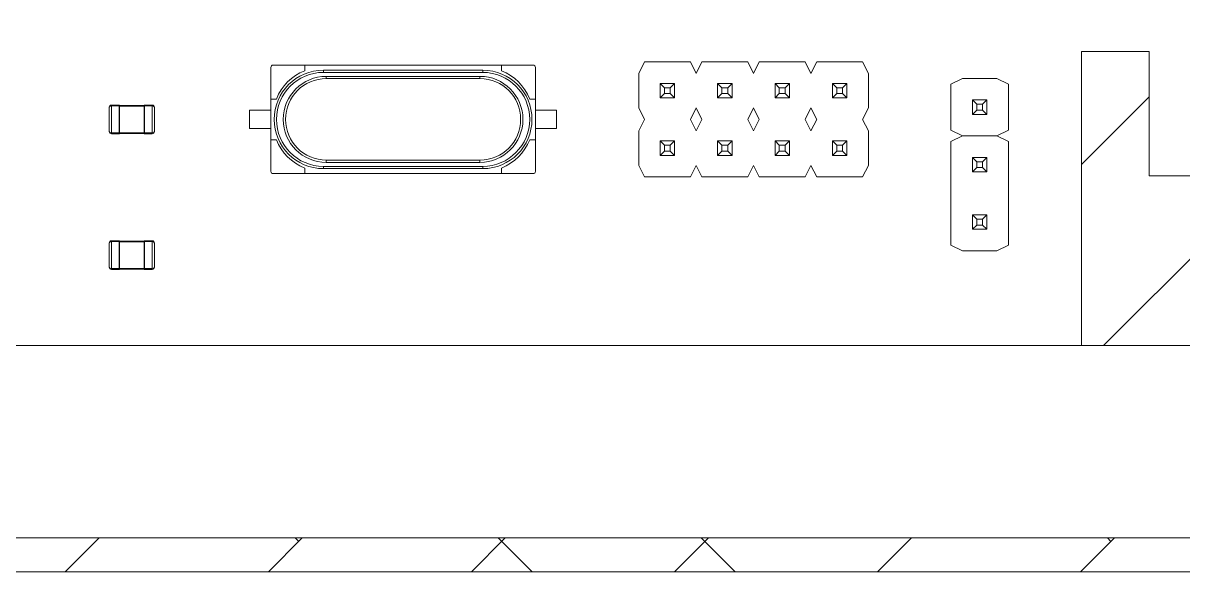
# Model space of a CAD drawing. Header units: millimetres. Extents: x 77 to 206, y 51 to 135.
# Drawn here: x 90.45 to 116.09, y 50.97 to 63.09 of the extents above; entities that cross this region are included whole.
import ezdxf

# ---------------------------------------------------------------- set-up
doc = ezdxf.new("R2010")
doc.units = ezdxf.units.MM

msp = doc.modelspace()

# ---------------------------------------------------------------- hatches: boundary and pattern name
at = {"linetype": 'Continuous', "lineweight": 0}
h = msp.add_hatch(dxfattribs=at)
h.set_pattern_fill('ANSI38', style=0)
edge = h.paths.add_edge_path(flags=0)
edge.add_line((107.849, 95.968), (77.099, 95.968))
edge.add_line((77.099, 95.968), (77.099, 50.968))
edge.add_line((77.099, 50.968), (138.599, 50.968))
edge.add_line((138.599, 50.968), (138.599, 65.877))
edge.add_spline(control_points=[(138.599, 65.877), (138.362, 66.357), (138.112, 66.838), (137.849, 67.319)], knot_values=[0.64695, 0.64695, 0.64695, 0.64695, 0.653933, 0.653933, 0.653933, 0.653933], weights=[1, 1, 1, 1], degree=3, periodic=0)
edge.add_line((137.849, 67.319), (137.849, 54.29))
edge.add_arc((136.349, 52.968), 2, 41.4096, 218.6822)
edge.add_line((134.787, 51.718), (80.91, 51.718))
edge.add_arc((79.349, 52.968), 2, 321.3178, 498.5904)
edge.add_line((77.849, 54.29), (77.849, 92.645))
edge.add_arc((79.349, 93.968), 2, 221.4096, 398.6822)
edge.add_line((80.91, 95.218), (109.041, 95.218))
edge.add_spline(control_points=[(109.041, 95.218), (108.645, 95.47), (108.247, 95.72), (107.849, 95.968)], knot_values=[0.797767, 0.797767, 0.797767, 0.797767, 0.802379, 0.802379, 0.802379, 0.802379], weights=[1, 1, 1, 1], degree=3, periodic=0)
edge = h.paths.add_edge_path(flags=0)
edge.add_arc((79.349, 93.968), 0.8, 0, 360)
edge = h.paths.add_edge_path(flags=0)
edge.add_arc((136.349, 52.968), 0.8, 0, 360)
edge = h.paths.add_edge_path(flags=0)
edge.add_arc((79.349, 52.968), 0.8, 0, 360)
h = msp.add_hatch(dxfattribs=at)
h.set_pattern_fill('ANSI31', style=0)
h.paths.add_polyline_path([(113.849, 62.468), (113.849, 55.968), (126.849, 55.968), (126.849, 62.468), (125.349, 62.468), (125.349, 59.718), (115.349, 59.718), (115.349, 62.468)], flags=0)

# ---------------------------------------------------------------- linework, layer by layer
at = {"color": 7, "linetype": 'Continuous', "lineweight": 15}
for p, q in [((115.349, 62.468), (113.849, 62.468)), ((113.849, 62.468), (113.849, 55.968)), ((115.349, 59.718), (115.349, 62.468)), ((95.924, 62.118), (95.924, 61.418)), ((96.674, 62.168), (95.974, 62.168)), ((96.674, 62.168), (96.674, 62.043)), ((101.024, 62.168), (96.674, 62.168)), ((101.024, 62.168), (101.724, 62.168)), ((101.024, 62.168), (101.024, 62.043)), ((101.774, 62.118), (101.774, 61.418)), ((104.059, 61.984), (104.186, 62.238)), ((105.202, 62.238), (104.186, 62.238)), ((105.202, 62.238), (105.329, 61.984)), ((105.329, 61.984), (105.456, 62.238)), ((106.472, 62.238), (105.456, 62.238)), ((106.472, 62.238), (106.599, 61.984)), ((106.599, 61.984), (106.726, 62.238)), ((107.742, 62.238), (106.726, 62.238)), ((107.742, 62.238), (107.869, 61.984)), ((107.869, 61.984), (107.996, 62.238)), ((109.012, 62.238), (107.996, 62.238)), ((109.012, 62.238), (109.139, 61.984)), ((97.086, 62.055), (97.086, 62.005)), ((97.086, 62.055), (100.611, 62.055)), ((100.611, 62.005), (97.086, 62.005)), ((97.149, 61.918), (97.149, 61.868)), ((97.149, 61.918), (100.549, 61.918)), ((100.549, 61.868), (97.149, 61.868)), ((100.549, 61.868), (100.549, 61.918)), ((100.611, 62.005), (100.611, 62.055)), ((104.059, 61.984), (104.059, 61.222)), ((109.139, 61.222), (109.139, 61.984)), ((110.964, 61.746), (111.218, 61.873)), ((111.98, 61.873), (111.218, 61.873)), ((112.234, 61.746), (111.98, 61.873)), ((104.629, 61.667), (104.534, 61.763)), ((104.534, 61.763), (104.854, 61.763)), ((104.534, 61.443), (104.534, 61.763)), ((104.758, 61.667), (104.629, 61.667)), ((104.629, 61.667), (104.629, 61.538)), ((104.758, 61.667), (104.854, 61.763)), ((104.758, 61.538), (104.758, 61.667)), ((104.854, 61.763), (104.854, 61.443)), ((105.899, 61.667), (105.804, 61.763)), ((105.804, 61.763), (106.124, 61.763)), ((105.804, 61.443), (105.804, 61.763)), ((106.028, 61.667), (105.899, 61.667)), ((105.899, 61.667), (105.899, 61.538)), ((106.028, 61.667), (106.124, 61.763)), ((106.028, 61.538), (106.028, 61.667)), ((106.124, 61.763), (106.124, 61.443)), ((107.074, 61.443), (107.074, 61.763)), ((107.169, 61.667), (107.074, 61.763)), ((107.074, 61.763), (107.394, 61.763)), ((107.169, 61.667), (107.169, 61.538)), ((107.298, 61.667), (107.169, 61.667)), ((107.298, 61.667), (107.394, 61.763)), ((107.298, 61.538), (107.298, 61.667)), ((107.394, 61.763), (107.394, 61.443)), ((108.439, 61.667), (108.344, 61.763)), ((108.344, 61.763), (108.664, 61.763)), ((108.344, 61.443), (108.344, 61.763)), ((108.568, 61.667), (108.439, 61.667)), ((108.439, 61.667), (108.439, 61.538)), ((108.568, 61.667), (108.664, 61.763)), ((108.568, 61.538), (108.568, 61.667)), ((108.664, 61.763), (108.664, 61.443)), ((110.964, 61.746), (110.964, 60.73)), ((112.234, 60.73), (112.234, 61.746)), ((95.924, 61.418), (96.049, 61.418)), ((95.924, 61.418), (95.924, 60.518)), ((101.774, 61.418), (101.649, 61.418)), ((101.774, 60.518), (101.774, 61.418)), ((104.534, 61.443), (104.629, 61.538)), ((104.854, 61.443), (104.534, 61.443)), ((104.629, 61.538), (104.758, 61.538)), ((104.854, 61.443), (104.758, 61.538)), ((105.804, 61.443), (105.899, 61.538)), ((106.124, 61.443), (105.804, 61.443)), ((105.899, 61.538), (106.028, 61.538)), ((106.124, 61.443), (106.028, 61.538)), ((107.074, 61.443), (107.169, 61.538)), ((107.394, 61.443), (107.074, 61.443)), ((107.169, 61.538), (107.298, 61.538)), ((107.394, 61.443), (107.298, 61.538)), ((108.344, 61.443), (108.439, 61.538)), ((108.664, 61.443), (108.344, 61.443)), ((108.439, 61.538), (108.568, 61.538)), ((108.664, 61.443), (108.568, 61.538)), ((111.439, 61.078), (111.439, 61.398)), ((111.534, 61.302), (111.439, 61.398)), ((111.439, 61.398), (111.759, 61.398)), ((111.663, 61.302), (111.534, 61.302)), ((111.534, 61.302), (111.534, 61.173)), ((111.759, 61.398), (111.663, 61.302)), ((111.663, 61.173), (111.663, 61.302)), ((111.759, 61.398), (111.759, 61.078)), ((92.349, 60.7), (92.349, 61.235)), ((92.399, 61.265), (92.399, 61.285)), ((92.399, 61.285), (92.569, 61.285)), ((92.569, 61.265), (92.399, 61.265)), ((92.399, 61.265), (92.399, 60.67)), ((92.569, 61.265), (92.569, 61.285)), ((92.569, 60.67), (92.569, 61.265)), ((92.569, 61.265), (92.574, 61.265)), ((92.574, 61.28), (92.574, 61.265)), ((92.574, 61.278), (93.124, 61.278)), ((92.574, 61.265), (92.574, 60.67)), ((93.124, 61.263), (92.574, 61.263)), ((93.124, 61.265), (93.124, 61.28)), ((93.129, 61.265), (93.124, 61.265)), ((93.124, 60.67), (93.124, 61.265)), ((93.129, 61.285), (93.129, 61.265)), ((93.129, 61.285), (93.299, 61.285)), ((93.129, 61.265), (93.129, 60.67)), ((93.299, 61.265), (93.129, 61.265)), ((93.299, 61.285), (93.299, 61.265)), ((93.299, 60.67), (93.299, 61.265)), ((93.349, 61.235), (93.349, 60.7)), ((95.454, 60.768), (95.454, 61.168)), ((95.454, 61.168), (95.924, 61.168)), ((102.244, 61.168), (101.774, 61.168)), ((102.244, 60.768), (102.244, 61.168)), ((104.059, 61.222), (104.186, 60.968)), ((105.202, 60.968), (105.329, 61.222)), ((105.329, 61.222), (105.456, 60.968)), ((106.472, 60.968), (106.599, 61.222)), ((106.599, 61.222), (106.726, 60.968)), ((107.742, 60.968), (107.869, 61.222)), ((107.869, 61.222), (107.996, 60.968)), ((109.012, 60.968), (109.139, 61.222)), ((111.534, 61.173), (111.439, 61.078)), ((111.759, 61.078), (111.439, 61.078)), ((111.534, 61.173), (111.663, 61.173)), ((111.759, 61.078), (111.663, 61.173)), ((104.059, 60.714), (104.186, 60.968)), ((105.202, 60.968), (105.329, 60.714)), ((105.329, 60.714), (105.456, 60.968)), ((106.472, 60.968), (106.599, 60.714)), ((106.599, 60.714), (106.726, 60.968)), ((107.742, 60.968), (107.869, 60.714)), ((107.869, 60.714), (107.996, 60.968)), ((109.012, 60.968), (109.139, 60.714)), ((92.399, 60.67), (92.569, 60.67)), ((92.399, 60.65), (92.399, 60.67)), ((92.569, 60.65), (92.399, 60.65)), ((92.569, 60.67), (92.574, 60.67)), ((92.569, 60.65), (92.569, 60.67)), ((92.574, 60.673), (93.124, 60.673)), ((92.574, 60.67), (92.574, 60.655)), ((93.124, 60.658), (92.574, 60.658)), ((93.129, 60.67), (93.124, 60.67)), ((93.124, 60.655), (93.124, 60.67)), ((93.129, 60.67), (93.299, 60.67)), ((93.129, 60.67), (93.129, 60.65)), ((93.299, 60.65), (93.129, 60.65)), ((93.299, 60.67), (93.299, 60.65)), ((95.454, 60.768), (95.924, 60.768)), ((102.244, 60.768), (101.774, 60.768)), ((104.059, 60.714), (104.059, 59.952)), ((109.139, 59.952), (109.139, 60.714)), ((111.218, 60.603), (110.964, 60.73)), ((110.964, 60.476), (111.218, 60.603)), ((111.218, 60.603), (111.98, 60.603)), ((111.98, 60.603), (112.234, 60.73)), ((111.98, 60.603), (112.234, 60.476)), ((95.924, 60.518), (96.049, 60.518)), ((95.924, 59.818), (95.924, 60.518)), ((101.774, 60.518), (101.649, 60.518)), ((101.774, 59.818), (101.774, 60.518)), ((104.534, 60.173), (104.534, 60.493)), ((104.629, 60.397), (104.534, 60.493)), ((104.534, 60.493), (104.854, 60.493)), ((104.534, 60.173), (104.629, 60.268)), ((104.629, 60.397), (104.629, 60.268)), ((104.758, 60.397), (104.629, 60.397)), ((104.629, 60.268), (104.758, 60.268)), ((104.758, 60.397), (104.854, 60.493)), ((104.758, 60.268), (104.758, 60.397)), ((104.854, 60.173), (104.758, 60.268)), ((104.854, 60.493), (104.854, 60.173)), ((105.899, 60.397), (105.804, 60.493)), ((105.804, 60.493), (106.124, 60.493)), ((105.804, 60.173), (105.804, 60.493)), ((105.804, 60.173), (105.899, 60.268)), ((106.028, 60.397), (105.899, 60.397)), ((105.899, 60.397), (105.899, 60.268)), ((105.899, 60.268), (106.028, 60.268)), ((106.028, 60.397), (106.124, 60.493)), ((106.028, 60.268), (106.028, 60.397)), ((106.124, 60.173), (106.028, 60.268)), ((106.124, 60.493), (106.124, 60.173)), ((107.074, 60.173), (107.074, 60.493)), ((107.169, 60.397), (107.074, 60.493)), ((107.074, 60.493), (107.394, 60.493)), ((107.074, 60.173), (107.169, 60.268)), ((107.169, 60.397), (107.169, 60.268)), ((107.298, 60.397), (107.169, 60.397)), ((107.169, 60.268), (107.298, 60.268)), ((107.298, 60.397), (107.394, 60.493)), ((107.298, 60.268), (107.298, 60.397)), ((107.394, 60.173), (107.298, 60.268)), ((107.394, 60.493), (107.394, 60.173)), ((108.344, 60.173), (108.344, 60.493)), ((108.439, 60.397), (108.344, 60.493)), ((108.344, 60.493), (108.664, 60.493)), ((108.344, 60.173), (108.439, 60.268)), ((108.439, 60.397), (108.439, 60.268)), ((108.568, 60.397), (108.439, 60.397)), ((108.439, 60.268), (108.568, 60.268)), ((108.568, 60.397), (108.664, 60.493)), ((108.568, 60.268), (108.568, 60.397)), ((108.664, 60.173), (108.568, 60.268)), ((108.664, 60.493), (108.664, 60.173)), ((110.964, 60.476), (110.964, 58.19)), ((112.234, 58.19), (112.234, 60.476)), ((97.149, 60.068), (100.549, 60.068)), ((97.149, 60.018), (97.149, 60.068)), ((100.549, 60.018), (97.149, 60.018)), ((100.549, 60.068), (100.549, 60.018)), ((104.854, 60.173), (104.534, 60.173)), ((106.124, 60.173), (105.804, 60.173)), ((107.394, 60.173), (107.074, 60.173)), ((108.664, 60.173), (108.344, 60.173)), ((111.439, 59.808), (111.439, 60.128)), ((111.534, 60.032), (111.439, 60.128)), ((111.439, 60.128), (111.759, 60.128)), ((111.663, 60.032), (111.534, 60.032)), ((111.534, 60.032), (111.534, 59.903)), ((111.759, 60.128), (111.663, 60.032)), ((111.663, 59.903), (111.663, 60.032)), ((111.759, 60.128), (111.759, 59.808)), ((96.674, 59.768), (95.974, 59.768)), ((96.674, 59.768), (96.674, 59.893)), ((96.674, 59.768), (101.024, 59.768)), ((97.086, 59.93), (100.611, 59.93)), ((97.086, 59.88), (97.086, 59.93)), ((100.611, 59.88), (97.086, 59.88)), ((100.611, 59.93), (100.611, 59.88)), ((101.024, 59.768), (101.024, 59.893)), ((101.024, 59.768), (101.724, 59.768)), ((104.059, 59.952), (104.186, 59.698)), ((105.202, 59.698), (105.329, 59.952)), ((105.329, 59.952), (105.456, 59.698)), ((106.472, 59.698), (106.599, 59.952)), ((106.599, 59.952), (106.726, 59.698)), ((107.742, 59.698), (107.869, 59.952)), ((107.869, 59.952), (107.996, 59.698)), ((109.012, 59.698), (109.139, 59.952)), ((111.534, 59.903), (111.439, 59.808)), ((111.759, 59.808), (111.439, 59.808)), ((111.534, 59.903), (111.663, 59.903)), ((111.759, 59.808), (111.663, 59.903)), ((104.186, 59.698), (105.202, 59.698)), ((105.456, 59.698), (106.472, 59.698)), ((106.726, 59.698), (107.742, 59.698)), ((107.996, 59.698), (109.012, 59.698)), ((125.349, 59.718), (115.349, 59.718)), ((111.534, 58.762), (111.439, 58.858)), ((111.439, 58.858), (111.759, 58.858)), ((111.439, 58.538), (111.439, 58.858)), ((111.663, 58.762), (111.534, 58.762)), ((111.534, 58.762), (111.534, 58.633)), ((111.759, 58.858), (111.663, 58.762)), ((111.663, 58.633), (111.663, 58.762)), ((111.759, 58.858), (111.759, 58.538)), ((111.534, 58.633), (111.439, 58.538)), ((111.759, 58.538), (111.439, 58.538)), ((111.534, 58.633), (111.663, 58.633)), ((111.759, 58.538), (111.663, 58.633)), ((92.349, 57.7), (92.349, 58.235)), ((92.399, 58.265), (92.399, 58.285)), ((92.399, 58.285), (92.569, 58.285)), ((92.399, 58.265), (92.399, 57.67)), ((92.569, 58.265), (92.399, 58.265)), ((92.569, 58.265), (92.569, 58.285)), ((92.569, 58.265), (92.574, 58.265)), ((92.569, 57.67), (92.569, 58.265)), ((92.574, 58.28), (92.574, 58.265)), ((92.574, 58.278), (93.124, 58.278)), ((92.574, 58.265), (92.574, 57.67)), ((93.124, 58.263), (92.574, 58.263)), ((93.124, 58.265), (93.124, 58.28)), ((93.129, 58.265), (93.124, 58.265)), ((93.124, 57.67), (93.124, 58.265)), ((93.129, 58.285), (93.129, 58.265)), ((93.129, 58.285), (93.299, 58.285)), ((93.129, 58.265), (93.129, 57.67)), ((93.299, 58.265), (93.129, 58.265)), ((93.299, 58.285), (93.299, 58.265)), ((93.299, 57.67), (93.299, 58.265)), ((93.349, 58.235), (93.349, 57.7)), ((110.964, 58.19), (111.218, 58.063)), ((111.218, 58.063), (111.98, 58.063)), ((111.98, 58.063), (112.234, 58.19)), ((92.399, 57.67), (92.569, 57.67)), ((92.399, 57.65), (92.399, 57.67)), ((92.569, 57.65), (92.399, 57.65)), ((92.569, 57.67), (92.574, 57.67)), ((92.569, 57.65), (92.569, 57.67)), ((92.574, 57.673), (93.124, 57.673)), ((92.574, 57.67), (92.574, 57.655)), ((93.124, 57.658), (92.574, 57.658)), ((93.129, 57.67), (93.124, 57.67)), ((93.124, 57.655), (93.124, 57.67)), ((93.129, 57.67), (93.129, 57.65)), ((93.129, 57.67), (93.299, 57.67)), ((93.299, 57.65), (93.129, 57.65)), ((93.299, 57.67), (93.299, 57.65)), ((77.849, 55.968), (113.849, 55.968)), ((113.849, 55.968), (126.849, 55.968)), ((134.787, 51.718), (80.91, 51.718)), ((77.099, 50.968), (138.599, 50.968))]:
    msp.add_line(p, q, dxfattribs=at)
for centre, radius, start, end in [((95.974, 62.118), 0.05, 90, 180), ((101.724, 62.118), 0.05, 0, 90), ((97.086, 60.968), 1.088, 90, 270), ((97.066, 61.025), 1.09, 111.0806, 158.9194), ((97.086, 60.968), 1.038, 90, 270), ((97.149, 60.968), 0.95, 90, 270), ((97.149, 60.968), 0.9, 90, 270), ((100.549, 60.968), 0.95, 270, 90), ((100.549, 60.968), 0.9, 270, 90), ((100.611, 60.968), 1.088, 270, 90), ((100.611, 60.968), 1.038, 270, 90), ((100.632, 61.025), 1.09, 21.0806, 68.9194), ((92.399, 61.235), 0.05, 90, 180), ((92.569, 61.28), 0.005, 0, 90), ((93.129, 61.28), 0.005, 90, 180), ((93.299, 61.235), 0.05, 0, 90), ((92.399, 60.7), 0.05, 180, 270), ((92.569, 60.655), 0.005, 270, 0), ((93.129, 60.655), 0.005, 180, 270), ((93.299, 60.7), 0.05, 270, 0), ((97.066, 60.91), 1.09, 201.0806, 248.9194), ((100.632, 60.91), 1.09, 291.0806, 338.9194), ((95.974, 59.818), 0.05, 180, 270), ((101.724, 59.818), 0.05, 270, 0), ((92.399, 58.235), 0.05, 90, 180), ((92.569, 58.28), 0.005, 0, 90), ((93.129, 58.28), 0.005, 90, 180), ((93.299, 58.235), 0.05, 0, 90), ((92.399, 57.7), 0.05, 180, 270), ((92.569, 57.655), 0.005, 270, 0), ((93.129, 57.655), 0.005, 180, 270), ((93.299, 57.7), 0.05, 270, 0)]:
    msp.add_arc(centre, radius, start, end, dxfattribs=at)
for centre, start_param, end_param in [((92.399, 61.235), 1.570796, 3.141593), ((93.299, 61.235), 0, 1.570796), ((92.399, 60.7), 3.141593, 4.712389), ((93.299, 60.7), 4.712389, 6.283185), ((92.399, 58.235), 1.570796, 3.141593), ((93.299, 58.235), 0, 1.570796), ((92.399, 57.7), 3.141593, 4.712389), ((93.299, 57.7), 4.712389, 6.283185)]:
    msp.add_ellipse(centre, major_axis=(0.05, 0), ratio=0.6, start_param=start_param, end_param=end_param, dxfattribs=at)

doc.saveas('drawing.dxf')
